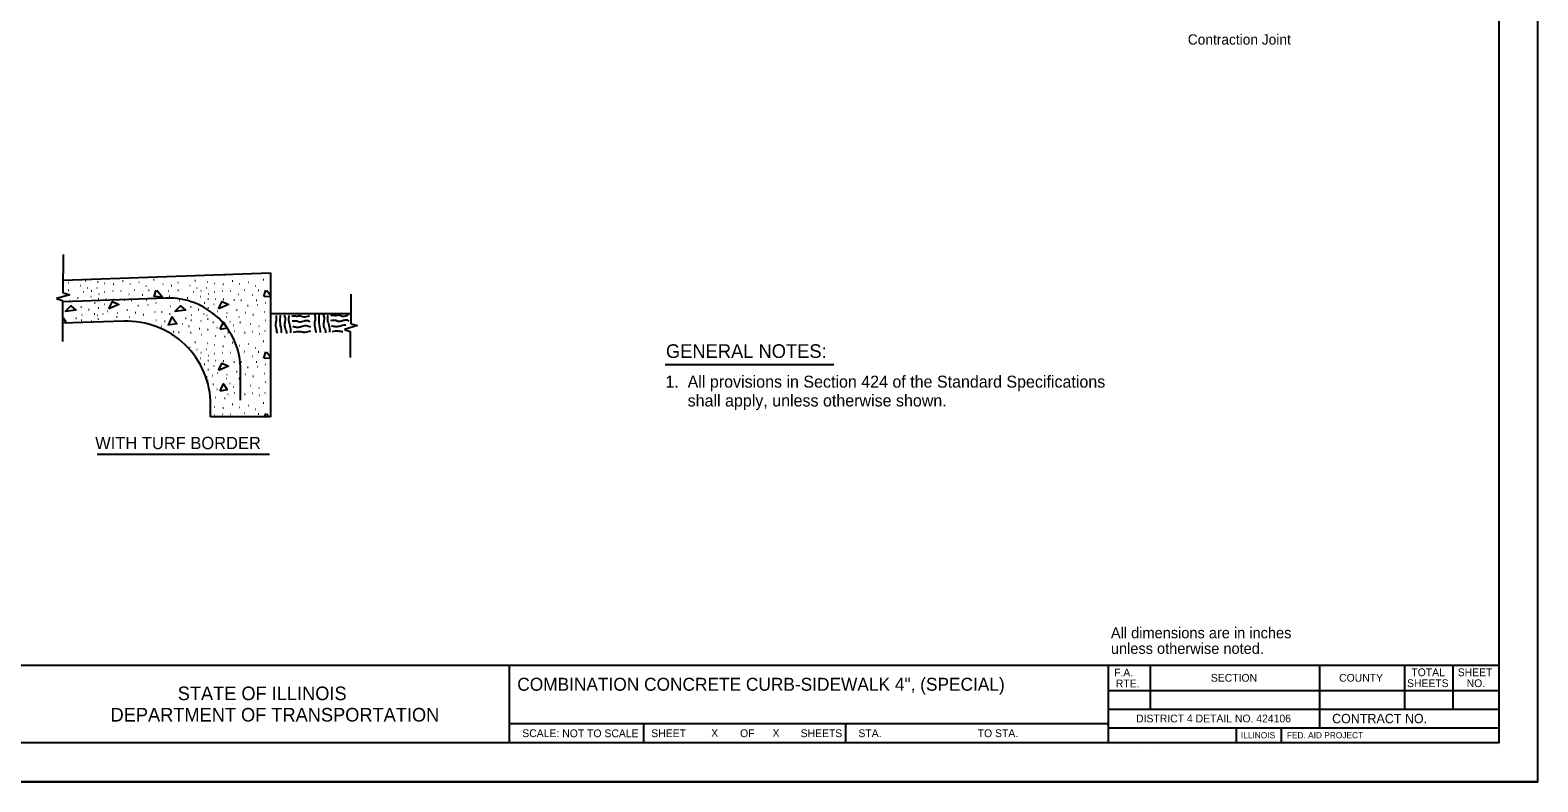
# Model space of a CAD drawing. Extents: x -0.01 to 2.83, y -0.1 to 1.83.
# Drawn here: x 1.218 to 2.833, y 0 to 0.805 of the extents above; entities that cross this region are included whole.
import ezdxf

# ---------------------------------------------------------------- set-up
doc = ezdxf.new("R2010")
doc.units = 0
for name, color, linetype in [('IDS_Notes', 7, 'Continuous'), ('RD_Pr_Roadway_Notes', 7, 'Continuous'), ('SH_General_Details', 7, 'Continuous'), ('SH_Printer_Plotting_Border', 7, 'Continuous')]:
    doc.layers.add(name, color=color, linetype=linetype)

msp = doc.modelspace()

# ---------------------------------------------------------------- linework, layer by layer
at = {"layer": 'RD_Pr_Roadway_Notes'}
for p, q in [((1.8982, 0.4472), (2.0791, 0.4472)), ((1.2898, 0.3512), (1.4744, 0.3512))]:
    msp.add_line(p, q, dxfattribs=at)
at = {"layer": 'SH_General_Details'}
for p, q in [((2.8333, 0), (2.8333, 1.8333)), ((1.2534, 0.5238), (1.2537, 0.5649)), ((1.2535, 0.5374), (1.4756, 0.5452)), ((1.2586, 0.5351), (1.2591, 0.5351)), ((1.277, 0.5372), (1.2776, 0.5372)), ((1.2902, 0.5358), (1.2908, 0.5358)), ((1.2976, 0.5341), (1.2982, 0.5341)), ((1.3171, 0.5367), (1.3176, 0.5367)), ((1.3247, 0.5334), (1.3252, 0.5334)), ((1.3343, 0.5354), (1.3348, 0.5354)), ((1.3503, 0.5381), (1.3508, 0.5381)), ((1.3761, 0.5351), (1.3766, 0.5351)), ((1.3945, 0.5372), (1.395, 0.5372)), ((1.4077, 0.5358), (1.4082, 0.5358)), ((1.4151, 0.5341), (1.4156, 0.5341)), ((1.4263, 0.5431), (1.4268, 0.5431)), ((1.4345, 0.5367), (1.4351, 0.5367)), ((1.4422, 0.5334), (1.4427, 0.5334)), ((1.4518, 0.5354), (1.4523, 0.5354)), ((1.4678, 0.5381), (1.4683, 0.5381)), ((1.4756, 0.5452), (1.4756, 0.481)), ((1.2605, 0.5217), (1.2464, 0.5177)), ((1.2464, 0.5177), (1.2525, 0.5156)), ((1.2534, 0.5238), (1.2605, 0.5217)), ((1.3638, 0.5181), (1.2535, 0.5143)), ((1.2588, 0.5268), (1.2593, 0.5268)), ((1.2689, 0.5186), (1.2694, 0.5186)), ((1.2716, 0.5316), (1.2721, 0.5316)), ((1.2751, 0.5248), (1.2756, 0.5248)), ((1.279, 0.5292), (1.2795, 0.5292)), ((1.283, 0.5198), (1.2835, 0.5198)), ((1.2834, 0.5261), (1.284, 0.5261)), ((1.2893, 0.5294), (1.2898, 0.5294)), ((1.291, 0.5173), (1.2915, 0.5173)), ((1.2916, 0.5228), (1.2921, 0.5228)), ((1.2975, 0.5249), (1.298, 0.5249)), ((1.299, 0.5173), (1.2995, 0.5173)), ((1.3065, 0.5261), (1.307, 0.5261)), ((1.307, 0.533), (1.3075, 0.533)), ((1.3075, 0.5171), (1.308, 0.5171)), ((1.3152, 0.5259), (1.3157, 0.5259)), ((1.3237, 0.5226), (1.3242, 0.5226)), ((1.3298, 0.5271), (1.3303, 0.5271)), ((1.3382, 0.5219), (1.3388, 0.5219)), ((1.3419, 0.5312), (1.3424, 0.5312)), ((1.3449, 0.5266), (1.3454, 0.5266)), ((1.36, 0.533), (1.3605, 0.533)), ((1.3661, 0.5261), (1.3666, 0.5261)), ((1.367, 0.5202), (1.3676, 0.5202)), ((1.3691, 0.5319), (1.3697, 0.5319)), ((1.3763, 0.5268), (1.3768, 0.5268)), ((1.3864, 0.5186), (1.3869, 0.5186)), ((1.3891, 0.5316), (1.3896, 0.5316)), ((1.3925, 0.5248), (1.3931, 0.5248)), ((1.3965, 0.5292), (1.397, 0.5292)), ((1.4005, 0.5198), (1.401, 0.5198)), ((1.4009, 0.5261), (1.4014, 0.5261)), ((1.4068, 0.5294), (1.4073, 0.5294)), ((1.4085, 0.5173), (1.409, 0.5173)), ((1.4091, 0.5228), (1.4096, 0.5228)), ((1.415, 0.5249), (1.4155, 0.5249)), ((1.4165, 0.5173), (1.417, 0.5173)), ((1.424, 0.5261), (1.4245, 0.5261)), ((1.4245, 0.533), (1.425, 0.533)), ((1.4249, 0.5171), (1.4255, 0.5171)), ((1.4327, 0.5259), (1.4332, 0.5259)), ((1.4412, 0.5226), (1.4417, 0.5226)), ((1.4472, 0.5271), (1.4478, 0.5271)), ((1.4557, 0.5219), (1.4562, 0.5219)), ((1.4594, 0.5312), (1.4599, 0.5312)), ((1.4624, 0.5266), (1.4629, 0.5266)), ((1.5618, 0.4908), (1.562, 0.5225)), ((1.2525, 0.5156), (1.2525, 0.4719)), ((1.2605, 0.5155), (1.261, 0.5155)), ((1.2724, 0.5089), (1.2729, 0.5089)), ((1.2807, 0.506), (1.2812, 0.506)), ((1.2866, 0.5012), (1.2872, 0.5012)), ((1.287, 0.5133), (1.2875, 0.5133)), ((1.291, 0.5077), (1.2915, 0.5077)), ((1.2959, 0.5014), (1.2964, 0.5014)), ((1.2972, 0.5116), (1.2977, 0.5116)), ((1.3008, 0.5043), (1.3014, 0.5043)), ((1.3111, 0.5024), (1.3116, 0.5024)), ((1.3189, 0.5162), (1.3195, 0.5162)), ((1.3217, 0.5056), (1.3222, 0.5056)), ((1.3263, 0.5159), (1.3268, 0.5159)), ((1.3307, 0.5027), (1.3313, 0.5027)), ((1.3335, 0.5104), (1.334, 0.5104)), ((1.3427, 0.516), (1.3432, 0.516)), ((1.344, 0.5109), (1.3445, 0.5109)), ((1.3515, 0.5036), (1.352, 0.5036)), ((1.3525, 0.5131), (1.353, 0.5131)), ((1.3588, 0.5036), (1.3593, 0.5036)), ((1.3674, 0.5014), (1.3679, 0.5014)), ((1.3679, 0.5096), (1.3684, 0.5096)), ((1.378, 0.5155), (1.3785, 0.5155)), ((1.3899, 0.5089), (1.3904, 0.5089)), ((1.3982, 0.506), (1.3987, 0.506)), ((1.4041, 0.5012), (1.4046, 0.5012)), ((1.4045, 0.5133), (1.405, 0.5133)), ((1.4085, 0.5077), (1.409, 0.5077)), ((1.4134, 0.5014), (1.4139, 0.5014)), ((1.4147, 0.5116), (1.4152, 0.5116)), ((1.4183, 0.5043), (1.4188, 0.5043)), ((1.4286, 0.5024), (1.4291, 0.5024)), ((1.4364, 0.5162), (1.4369, 0.5162)), ((1.4392, 0.5056), (1.4397, 0.5056)), ((1.4438, 0.5159), (1.4443, 0.5159)), ((1.4482, 0.5027), (1.4487, 0.5027)), ((1.451, 0.5104), (1.4515, 0.5104)), ((1.4601, 0.516), (1.4607, 0.516)), ((1.4615, 0.5109), (1.462, 0.5109)), ((1.469, 0.5036), (1.4695, 0.5036)), ((1.47, 0.5131), (1.4705, 0.5131)), ((1.5615, 0.5014), (1.4759, 0.5014)), ((1.3184, 0.4935), (1.2525, 0.4912)), ((1.2671, 0.4966), (1.2676, 0.4966)), ((1.2728, 0.4945), (1.2734, 0.4945)), ((1.2734, 0.5003), (1.2739, 0.5003)), ((1.2833, 0.4939), (1.2838, 0.4939)), ((1.2898, 0.4999), (1.2903, 0.4999)), ((1.2907, 0.4961), (1.2912, 0.4961)), ((1.3106, 0.4981), (1.3111, 0.4981)), ((1.3241, 0.4983), (1.3246, 0.4983)), ((1.3392, 0.5006), (1.3398, 0.5006)), ((1.3525, 0.4945), (1.353, 0.4945)), ((1.3586, 0.4883), (1.3591, 0.4883)), ((1.3621, 0.4936), (1.3626, 0.4936)), ((1.3811, 0.4905), (1.3816, 0.4905)), ((1.3846, 0.4966), (1.3851, 0.4966)), ((1.3878, 0.4881), (1.3883, 0.4881)), ((1.3903, 0.4945), (1.3908, 0.4945)), ((1.3909, 0.5003), (1.3914, 0.5003)), ((1.3992, 0.4857), (1.3997, 0.4857)), ((1.4008, 0.4939), (1.4013, 0.4939)), ((1.4073, 0.4999), (1.4078, 0.4999)), ((1.4081, 0.4847), (1.4086, 0.4847)), ((1.4082, 0.4961), (1.4087, 0.4961)), ((1.4138, 0.4923), (1.4143, 0.4923)), ((1.418, 0.4869), (1.4185, 0.4869)), ((1.428, 0.4981), (1.4285, 0.4981)), ((1.4319, 0.4932), (1.4324, 0.4932)), ((1.4359, 0.4892), (1.4364, 0.4892)), ((1.4416, 0.4983), (1.4421, 0.4983)), ((1.4428, 0.4926), (1.4433, 0.4926)), ((1.4536, 0.4907), (1.4542, 0.4907)), ((1.4567, 0.5006), (1.4572, 0.5006)), ((1.463, 0.4883), (1.4635, 0.4883)), ((1.47, 0.4945), (1.4705, 0.4945)), ((1.5689, 0.4887), (1.5548, 0.4846)), ((1.5548, 0.4846), (1.5608, 0.4826)), ((1.5618, 0.4908), (1.5689, 0.4887)), ((1.3714, 0.4826), (1.3719, 0.4826)), ((1.377, 0.4817), (1.3775, 0.4817)), ((1.3899, 0.4812), (1.3904, 0.4812)), ((1.3945, 0.4711), (1.395, 0.4711)), ((1.4011, 0.4794), (1.4017, 0.4794)), ((1.4077, 0.4698), (1.4082, 0.4698)), ((1.4165, 0.4777), (1.417, 0.4777)), ((1.4263, 0.4771), (1.4268, 0.4771)), ((1.4297, 0.4812), (1.4302, 0.4812)), ((1.4345, 0.4707), (1.4351, 0.4707)), ((1.4369, 0.4828), (1.4374, 0.4828)), ((1.4478, 0.4812), (1.4483, 0.4812)), ((1.4518, 0.4693), (1.4523, 0.4693)), ((1.4562, 0.4826), (1.4567, 0.4826)), ((1.4633, 0.4801), (1.4639, 0.4801)), ((1.4678, 0.4721), (1.4683, 0.4721)), ((1.4694, 0.483), (1.4699, 0.483)), ((1.4756, 0.481), (1.4756, 0.3912)), ((1.5608, 0.4826), (1.5608, 0.4545)), ((1.3891, 0.4656), (1.3896, 0.4656)), ((1.3965, 0.4631), (1.397, 0.4631)), ((1.4005, 0.4538), (1.401, 0.4538)), ((1.4009, 0.4601), (1.4014, 0.4601)), ((1.4068, 0.4634), (1.4073, 0.4634)), ((1.4091, 0.4567), (1.4096, 0.4567)), ((1.415, 0.4588), (1.4155, 0.4588)), ((1.4151, 0.468), (1.4156, 0.468)), ((1.424, 0.4601), (1.4245, 0.4601)), ((1.4245, 0.4669), (1.425, 0.4669)), ((1.4327, 0.4598), (1.4332, 0.4598)), ((1.4412, 0.4565), (1.4417, 0.4565)), ((1.4422, 0.4673), (1.4427, 0.4673)), ((1.4472, 0.4611), (1.4478, 0.4611)), ((1.4557, 0.4559), (1.4562, 0.4559)), ((1.4594, 0.4651), (1.4599, 0.4651)), ((1.4624, 0.4605), (1.4629, 0.4605)), ((1.4045, 0.4473), (1.405, 0.4473)), ((1.4085, 0.4512), (1.409, 0.4512)), ((1.4085, 0.4416), (1.409, 0.4416)), ((1.4147, 0.4455), (1.4152, 0.4455)), ((1.4165, 0.4512), (1.417, 0.4512)), ((1.4183, 0.4382), (1.4188, 0.4382)), ((1.4249, 0.451), (1.4255, 0.451)), ((1.4286, 0.4363), (1.4291, 0.4363)), ((1.4364, 0.4501), (1.4369, 0.4501)), ((1.4392, 0.4395), (1.4397, 0.4395)), ((1.4435, 0.4088), (1.4435, 0.4412)), ((1.4438, 0.4498), (1.4443, 0.4498)), ((1.4482, 0.4367), (1.4487, 0.4367)), ((1.451, 0.4444), (1.4515, 0.4444)), ((1.4601, 0.4499), (1.4607, 0.4499)), ((1.4615, 0.4448), (1.462, 0.4448)), ((1.469, 0.4375), (1.4695, 0.4375)), ((1.47, 0.447), (1.4705, 0.447)), ((1.4073, 0.4338), (1.4078, 0.4338)), ((1.4082, 0.4301), (1.4087, 0.4301)), ((1.4134, 0.4353), (1.4139, 0.4353)), ((1.4138, 0.4262), (1.4143, 0.4262)), ((1.418, 0.4208), (1.4185, 0.4208)), ((1.428, 0.4321), (1.4285, 0.4321)), ((1.4319, 0.4271), (1.4324, 0.4271)), ((1.4359, 0.4231), (1.4364, 0.4231)), ((1.4416, 0.4322), (1.4421, 0.4322)), ((1.4428, 0.4265), (1.4433, 0.4265)), ((1.4536, 0.4247), (1.4542, 0.4247)), ((1.4567, 0.4346), (1.4572, 0.4346)), ((1.463, 0.4222), (1.4635, 0.4222)), ((1.47, 0.4284), (1.4705, 0.4284)), ((1.4165, 0.4117), (1.417, 0.4117)), ((1.4263, 0.411), (1.4268, 0.411)), ((1.4297, 0.4152), (1.4302, 0.4152)), ((1.4345, 0.4046), (1.4351, 0.4046)), ((1.4369, 0.4167), (1.4374, 0.4167)), ((1.4478, 0.4152), (1.4483, 0.4152)), ((1.4562, 0.4165), (1.4567, 0.4165)), ((1.4633, 0.4141), (1.4639, 0.4141)), ((1.4678, 0.406), (1.4683, 0.406)), ((1.4694, 0.4169), (1.4699, 0.4169)), ((1.4114, 0.3912), (1.4114, 0.4037)), ((1.4756, 0.3912), (1.4114, 0.3912)), ((1.415, 0.3928), (1.4155, 0.3928)), ((1.4151, 0.4019), (1.4156, 0.4019)), ((1.424, 0.394), (1.4245, 0.394)), ((1.4245, 0.4008), (1.425, 0.4008)), ((1.4327, 0.3938), (1.4332, 0.3938)), ((1.4422, 0.4013), (1.4427, 0.4013)), ((1.4472, 0.395), (1.4478, 0.395)), ((1.4518, 0.4033), (1.4523, 0.4033)), ((1.4594, 0.3991), (1.4599, 0.3991)), ((1.4624, 0.3944), (1.4629, 0.3944)), ((0.1667, 0.125), (2.7917, 0.125)), ((1.7312, 0.125), (1.7312, 0.0417)), ((2.3729, 0.125), (2.3729, 0.0417)), ((2.4179, 0.125), (2.4179, 0.0779)), ((2.5995, 0.125), (2.5995, 0.0579)), ((2.6905, 0.125), (2.6905, 0.0779)), ((2.7423, 0.125), (2.7423, 0.0779)), ((2.3729, 0.0979), (2.7917, 0.0979)), ((2.3729, 0.0779), (2.7917, 0.0779)), ((1.7312, 0.0625), (2.3729, 0.0625)), ((1.875, 0.0625), (1.875, 0.0417)), ((2.0917, 0.0625), (2.0917, 0.0417)), ((2.3729, 0.0579), (2.7917, 0.0579)), ((2.5101, 0.0579), (2.5101, 0.0417)), ((2.5585, 0.0579), (2.5585, 0.0417)), ((2.4095, 0.0333), (2.4095, 0.0333)), ((2.4262, 0.0333), (2.4262, 0.0333)), ((2.7917, 0.0333), (2.7917, 0.0333)), ((2.8333, 0), (0, 0))]:
    msp.add_line(p, q, dxfattribs=at)
msp.add_lwpolyline([(0.1667, 1.7917), (2.7917, 1.7917), (2.7917, 0.0417), (0.1667, 0.0417)], close=True, dxfattribs=at)
for points in [[(1.4756, 0.5442), (1.4763, 0.5449)], [(1.3536, 0.5267), (1.3597, 0.5194), (1.3509, 0.52), (1.3531, 0.5268)], [(1.4684, 0.52), (1.4706, 0.5268)], [(1.4756, 0.5195), (1.4684, 0.52)], [(1.4711, 0.5267), (1.4756, 0.5213)], [(1.2556, 0.504), (1.2617, 0.5101), (1.2669, 0.5054), (1.2554, 0.5037)], [(1.3024, 0.5069), (1.3061, 0.5145), (1.3129, 0.5113), (1.3023, 0.5068)], [(1.373, 0.504), (1.3792, 0.5101), (1.3844, 0.5054), (1.3729, 0.5037)], [(1.4198, 0.5069), (1.4236, 0.5145), (1.4304, 0.5113), (1.4198, 0.5068)], [(1.2535, 0.4972), (1.257, 0.4913)], [(1.3662, 0.4894), (1.3703, 0.4983), (1.375, 0.4906), (1.3657, 0.4891)], [(1.4215, 0.4849), (1.4251, 0.4924), (1.429, 0.4861), (1.4214, 0.4847)], [(1.3926, 0.4587), (1.3931, 0.4587)], [(1.4684, 0.454), (1.4706, 0.4608)], [(1.4756, 0.4534), (1.4684, 0.454)], [(1.4711, 0.4607), (1.4756, 0.4553)], [(1.4198, 0.4409), (1.4236, 0.4484), (1.4304, 0.4452), (1.4198, 0.4407)], [(1.4215, 0.4189), (1.4251, 0.4263), (1.429, 0.42), (1.4214, 0.4186)], [(1.4695, 0.3912), (1.4706, 0.3947)], [(1.4711, 0.3946), (1.4739, 0.3912)]]:
    msp.add_lwpolyline(points, dxfattribs=at)
for centre, radius, end in [((1.3665, 0.4412), 0.077, 92), ((1.3216, 0.4037), 0.0898, 91.9999)]:
    msp.add_arc(centre, radius, 0, end, dxfattribs=at)
for points in [[(1.4812, 0.4996), (1.4817, 0.4949), (1.481, 0.4912), (1.4815, 0.4852), (1.4824, 0.4807), (1.4824, 0.4805)], [(1.4859, 0.5), (1.4857, 0.4911), (1.487, 0.4823), (1.487, 0.4809)], [(1.4903, 0.4999), (1.4913, 0.4956), (1.4906, 0.4909), (1.491, 0.4864), (1.4928, 0.4808), (1.4928, 0.4804)], [(1.4953, 0.4995), (1.4948, 0.4942), (1.4964, 0.4885), (1.497, 0.4819), (1.497, 0.4811)], [(1.4985, 0.499), (1.5013, 0.4994), (1.5032, 0.4989), (1.5066, 0.4995), (1.5111, 0.4983), (1.5173, 0.4997)], [(1.4987, 0.4937), (1.5037, 0.4938), (1.5061, 0.4929), (1.5119, 0.4939), (1.5155, 0.4941), (1.5176, 0.4929)], [(1.4993, 0.4881), (1.5032, 0.4872), (1.5077, 0.4875), (1.514, 0.4889), (1.5182, 0.487)], [(1.5229, 0.5003), (1.5234, 0.4956), (1.5226, 0.4919), (1.5232, 0.4859), (1.524, 0.4814), (1.524, 0.4812)], [(1.5276, 0.5007), (1.5274, 0.4918), (1.5286, 0.483), (1.5287, 0.4815)], [(1.5319, 0.5006), (1.533, 0.4963), (1.5323, 0.4916), (1.5327, 0.4871), (1.5345, 0.4815), (1.5344, 0.481)], [(1.5369, 0.5001), (1.5365, 0.4949), (1.5381, 0.4891), (1.5387, 0.4826), (1.5386, 0.4817)], [(1.5402, 0.4997), (1.543, 0.5001), (1.5449, 0.4996), (1.5483, 0.5002), (1.5528, 0.499), (1.5589, 0.5003)], [(1.5403, 0.4944), (1.5454, 0.4945), (1.5477, 0.4936), (1.5535, 0.4945), (1.5572, 0.4948), (1.5593, 0.4935)], [(1.5409, 0.4888), (1.5448, 0.4879), (1.5493, 0.4882), (1.5556, 0.4896), (1.5561, 0.4896)], [(1.5003, 0.4819), (1.5036, 0.4824), (1.5063, 0.4826), (1.5091, 0.4821), (1.513, 0.4818), (1.5188, 0.4831)], [(1.5419, 0.4826), (1.5453, 0.4831), (1.5479, 0.4832), (1.5507, 0.4827), (1.5531, 0.4825)]]:
    msp.add_spline(points, degree=3, dxfattribs=at)
at = {"layer": 'SH_Printer_Plotting_Border'}
msp.add_lwpolyline([(0, 0), (2.8333, 0), (2.8333, 1.8333), (0, 1.8333)], close=True, dxfattribs=at)

# ---------------------------------------------------------------- texts
at = {"layer": 'IDS_Notes'}
for p in [(1.9477, 0.0483), (2.0134, 0.0483)]:
    msp.add_text('X', height=0.00833, dxfattribs=at).set_placement(p)
at = {"layer": 'RD_Pr_Roadway_Notes'}
for s, height, p in [('Contraction Joint', 0.011, (2.4583, 0.7898)), ('GENERAL NOTES:', 0.014665, (1.8992, 0.4541)), ('1.  All provisions in Section 424 of the Standard Specifications', 0.012833, (1.8986, 0.4223)), ('     shall apply, unless otherwise shown.', 0.012833, (1.8986, 0.4021)), ('WITH TURF BORDER', 0.0132, (1.2877, 0.3564)), ('All dimensions are in inches', 0.011668, (2.3759, 0.1538)), ('unless otherwise noted.', 0.011668, (2.3759, 0.1371))]:
    msp.add_text(s, height=height, dxfattribs=at).set_placement(p)
at = {"layer": 'SH_General_Details'}
for s, height, p in [('F.A.  ', 0.00833, (2.3793, 0.1129)), ('SECTION', 0.00833, (2.483, 0.1073)), ('COUNTY', 0.00833, (2.6204, 0.1073)), ('TOTAL', 0.00833, (2.6978, 0.1132)), ('SHEET', 0.00833, (2.7475, 0.1132)), ('STATE OF ILLINOIS', 0.014584, (1.3761, 0.0875)), ('COMBINATION CONCRETE CURB-SIDEWALK 4", (SPECIAL)', 0.013854, (1.7399, 0.0976)), ('RTE.', 0.00833, (2.3812, 0.1012)), ('SHEETS', 0.00833, (2.6932, 0.1015)), ('NO.', 0.00833, (2.7571, 0.1015)), ('DEPARTMENT OF TRANSPORTATION', 0.014584, (1.3042, 0.0646)), ('DISTRICT 4 DETAIL NO. 424106', 0.008333, (2.4029, 0.0637)), ('CONTRACT NO.      ', 0.01, (2.6129, 0.0628)), ('SCALE:          ', 0.008333, (1.7453, 0.0479)), ('NOT TO SCALE', 0.008333, (1.7881, 0.0478)), ('SHEET', 0.00833, (1.8835, 0.0479)), ('OF', 0.00833, (1.9786, 0.0479)), ('SHEETS', 0.00833, (2.0435, 0.0479)), ('STA.', 0.00833, (2.1054, 0.0479)), ('TO STA.', 0.00833, (2.2332, 0.0479)), ('ILLINOIS', 0.00667, (2.5152, 0.0466)), ('FED. AID PROJECT', 0.006667, (2.5644, 0.0466))]:
    msp.add_text(s, height=height, dxfattribs=at).set_placement(p)

doc.saveas('drawing.dxf')
